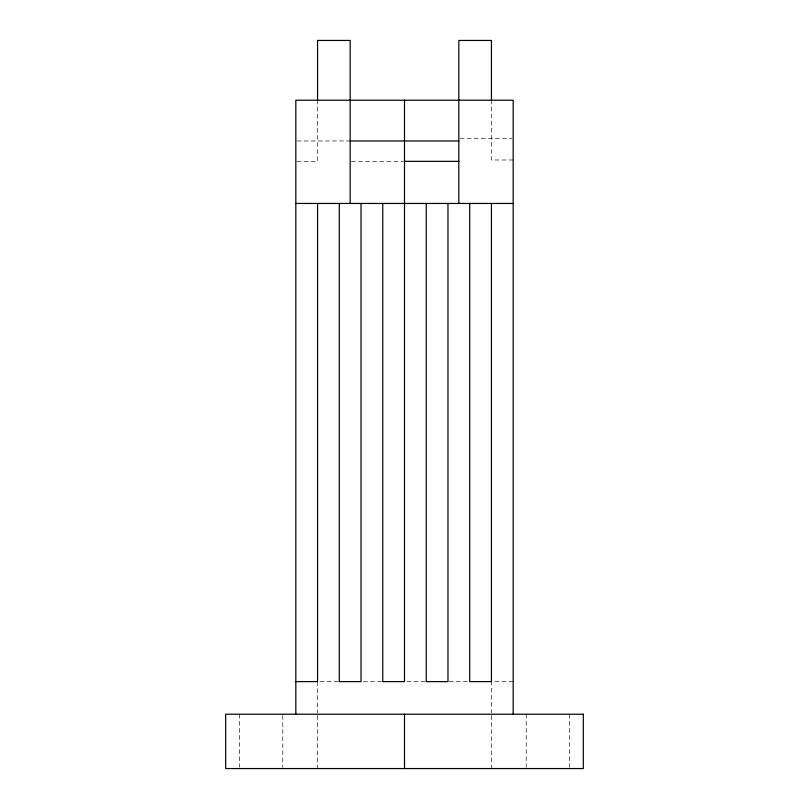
<?xml version="1.0" encoding="UTF-8"?>
<svg xmlns="http://www.w3.org/2000/svg" width="809" height="809" viewBox="0 0 809 809"><rect width="100%" height="100%" fill="white"/><g stroke="black" fill="none" stroke-linecap="round" stroke-linejoin="round"><path stroke-width="0.61" stroke-dasharray="4.04 3.03" d="M460.088 138.258L511.966 138.258M297.034 140.968L350.166 140.968M513.169 159.99L491.437 159.99L491.437 100.215M297.034 161.345L317.563 161.345L317.563 100.215M351.43 161.345L403.236 161.345M319.98 681.613L338.091 681.613M363.443 681.613L381.555 681.613M406.917 681.613L425.028 681.613M449.177 681.613L469.705 681.613M513.169 681.613L491.437 681.613L491.437 712.962M569.678 714.216L569.678 767.286M526.214 714.216L526.214 767.286M491.437 715.48L491.437 768.55M317.563 681.613L317.563 712.962M317.563 715.48L317.563 768.55M282.786 715.48L282.786 767.286M239.322 714.216L239.322 767.286"/><path stroke-width="1.21" d="M350.166 140.968L458.834 140.968M404.5 161.345L458.834 161.345M295.831 203.453L513.169 203.453M295.831 681.613L317.563 681.613L317.563 203.453M513.169 714.216L513.169 100.215L295.831 100.215L295.831 714.216M491.437 100.215L491.437 40.45L458.834 40.45L458.834 203.453M491.437 203.453L491.437 681.613L469.705 681.613L469.705 203.453M447.974 203.453L447.974 681.613L426.232 681.613L426.232 203.453M404.5 100.215L404.5 681.613L382.768 681.613L382.768 203.453M404.5 714.216L404.5 768.55M361.026 203.453L361.026 681.613L339.295 681.613L339.295 203.453M350.166 203.453L350.166 40.45L317.563 40.45L317.563 100.215M583.309 714.216L225.691 714.216L225.691 768.55L583.309 768.55L583.309 714.216"/></g></svg>
